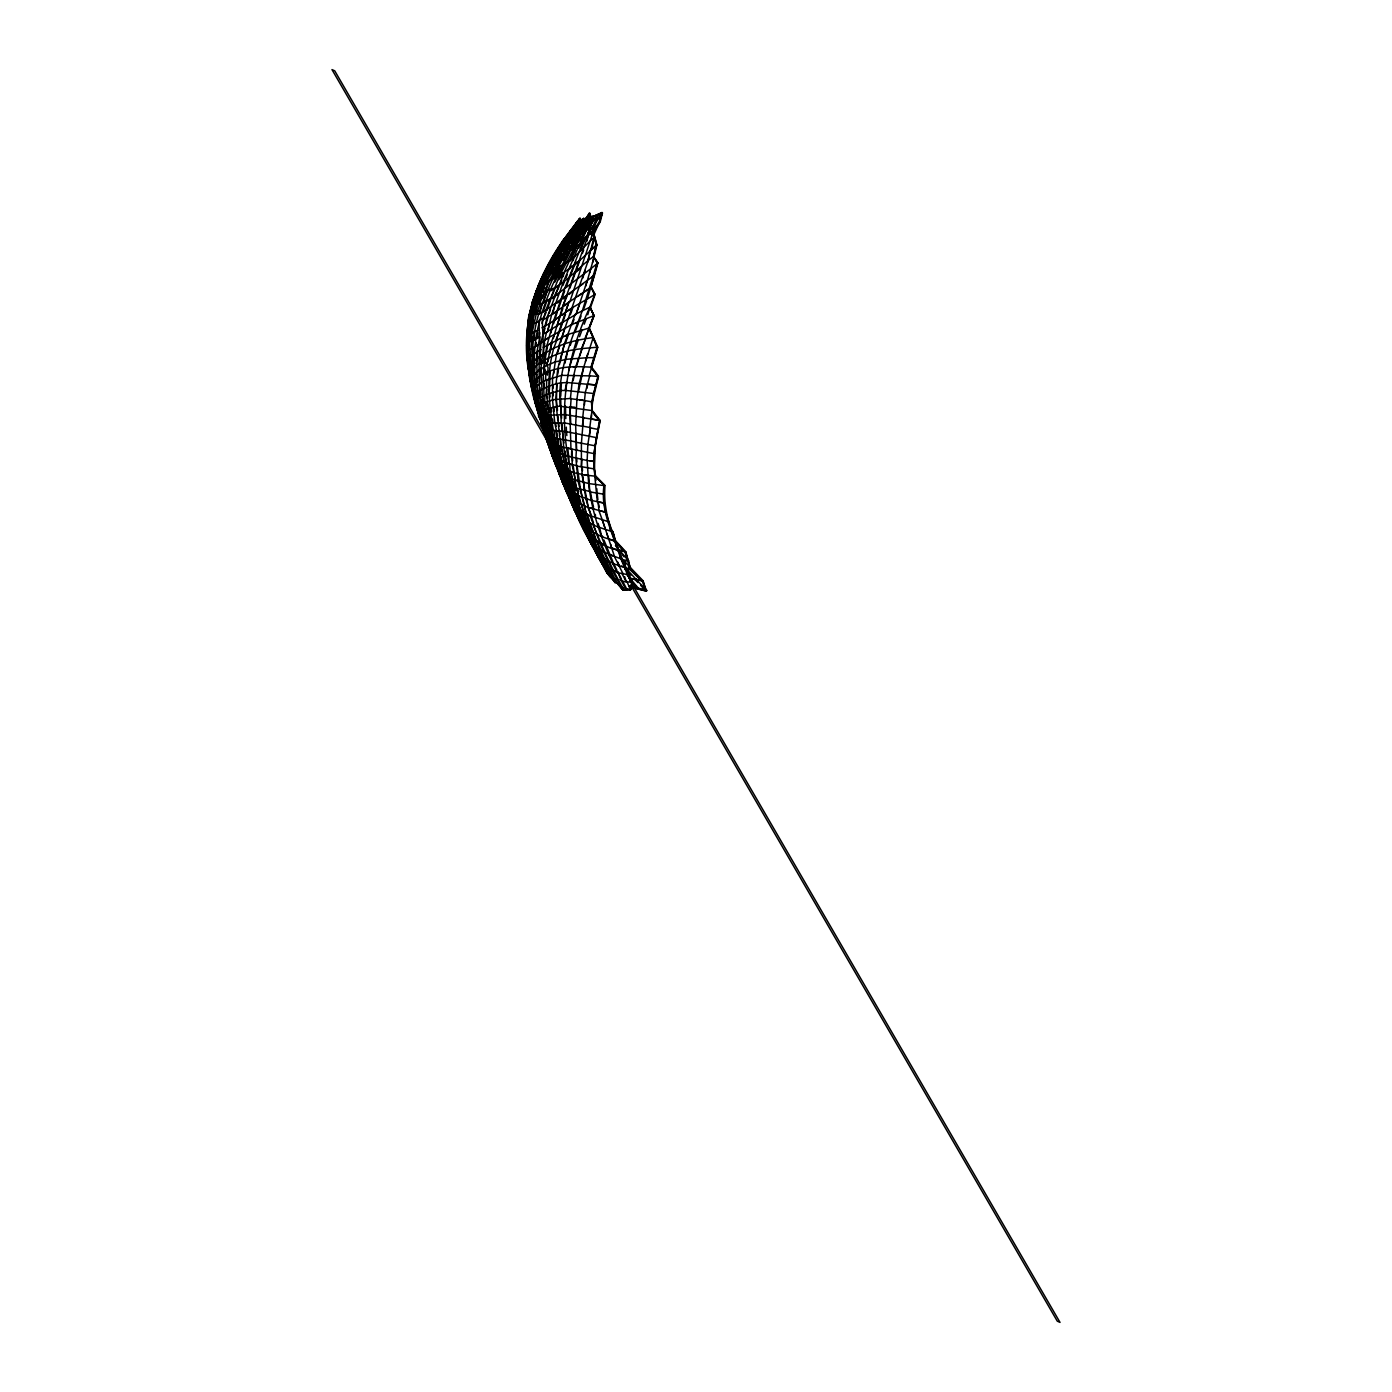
<?xml version="1.0" encoding="UTF-8"?>
<svg xmlns="http://www.w3.org/2000/svg" width="1392" height="1392" viewBox="0 0 1392 1392"><rect width="100%" height="100%" fill="white"/><g stroke="black" fill="none" stroke-linecap="round" stroke-linejoin="round"><path stroke-width="1.5" d="M588.242 537.503L587.998 535.015M528.055 322.231L527.046 347.756L529.012 349.409L533.432 347.913L533.658 375.04L529.708 376.258C519.094 328.999 534.98 279.931 562.507 241.234L563.255 241.721L567.501 236.292M560.75 396.233L561.394 382.835L556.034 383.687L557.827 368.462L564.456 343.737L575.14 314.383L589.877 307.197L594.053 315.636L589.303 328.129L597.76 347.252L591.722 367.21C572.912 366.044 551.597 365.852 536.494 379.024C525.985 389.917 530.839 366.949 528.56 362.285L527.324 360.441L526.75 350.506M531.553 364.739L532.37 375.997L531.466 376.118L532.336 375.944L532.162 382.208L534.946 398.669L542.758 396.424L543.593 402.949L541.001 403.541L539.348 390.978L539.087 356.77L553.807 348.174C545.96 375.04 548.918 403.367 553.39 430.528L565.726 431.555L596.576 437.662M549.666 384.07L550.24 371.055M545.42 435.974L546.29 437.453L538.043 408.656L534.058 387.498L541.679 382.8L540.809 368.828L542.793 403.228L545.612 402.41L546.082 405.803M526.855 339.335L527.203 355.308L528.107 355.238L528.194 339.613L527.29 339.631C526.889 368.654 531.396 399.487 543.402 425.778L546.308 435.592L541.366 419.879M537.138 362.007L537.782 351.654L530.439 356.3L527.933 356.456L527.203 355.308L528.107 355.238L527.533 345.634L526.628 345.651L527.551 345.703L527.725 334.602L526.82 334.585L527.725 334.689L528.055 331.209L527.15 331.052C529.482 307.893 536.581 285.203 548.831 265.298L549.683 264.689M546.708 379.999L561.55 375.335L589.112 375.857L591.67 367.244L598.577 376.31L592.296 401.923L592 410.257L600.109 420.488L595.358 445.684L594.401 468.773L595.567 475.855L604.702 485.182C602.405 519.338 619.37 551.197 632.159 581.891L630.419 589.877L622.676 589.756L631.098 589.042L630.419 589.877L632.159 581.891L631.481 582.709L627.775 575.383L621.302 559.862L618.239 551.162L618.97 550.449L618.239 551.145C610.984 529.969 600.7 508.585 603.954 485.582L588.642 483.563L587.146 460.491L567.849 456.228C558.958 405.246 567.692 353.759 589.86 307.232L587.772 314.801M526.994 335.211L527.15 331.087L528.977 330.931L529.534 327.172M527.916 335.263L528.055 331.157L527.15 331.087L528.055 331.157M528.873 344.972L529.621 334.498M592.522 262.74L596.959 244.853L592.766 230.393L596.176 244.627L593.375 256.72L597.151 262.81L582.378 310.712C570.65 341.249 557.218 372.778 560.176 406.273L591.269 410.466L599.378 420.715L593.81 454.123L594.767 476.308L604.615 485.408L604.232 503.156L605.642 512.378L621.893 559.793L631.777 582.343L630.628 589.512L622.92 589.547L607.243 572.599L615.038 582.535L615.786 581.873L612.584 576.775M528.229 332.218L527.759 337.49L526.855 337.456L531.483 308.85L539.731 285.934L540.444 289.223L535.972 300.724L535.102 300.463C542.236 269.874 560.036 242.904 579.681 218.527L580.499 218.875L573.034 229.663L562.438 241.321L580.499 218.875L579.681 218.527L563.342 242.104M527.516 335.402L527.881 327.137M542.776 396.459L541.923 396.65L544.011 395.746L543.228 374.309L544.394 366.966L540.809 368.863L544.724 339.909L571.294 324.736L594.001 315.601L589.843 307.197L594.767 294.147L590.956 287.1L597.586 262.636L593.74 256.598L596.472 244.505L593.044 230.237L575.957 247.445L562.942 255.519L561.22 255.31L560.541 253.709C559.758 244.94 566.179 237.962 570.442 230.95L571.277 231.281L555.443 256.824L542.306 282.715M561.289 462.318L562.803 467.886L561.95 468.164L554.782 438.115L554.26 430.319L549.405 429.954L546.099 428.179L543.211 415.564L564.874 414.59L583.544 417.583L582.256 426.317L565.222 423.046L549.962 423.133L550.849 422.959M589.756 375.718L585.319 392.474L582.743 417.635L591.304 419.096L591.583 414.764M531.605 347.043L532.492 337.021M534.998 314.192L532.666 313.061L531.5 308.833L532.405 302.134L536.529 291.224M584.449 404.846L584.814 400.652L570.389 398.634L572.077 382.8L575.714 366.792L589.164 328.025L567.675 334.532L543.211 347.461L544.794 343.633M543.68 276.173L536.372 290.632L528.073 330.861L528.299 363.469L528.908 370.011L530.648 370.133L530.161 363.608L528.299 363.451L528.56 362.251M532.597 389.36L528.107 367.175L527.307 357.744L528.508 354.351L527.585 354.421L528.264 359.693M576.253 227.992C555.008 262.984 529.83 298.514 528.142 340.953L530.3 341.475L530.944 335.107M528.212 329.347L527.725 334.637L526.82 334.567M561.394 382.835L566.648 382.556L565.135 390.369L593.862 393.536L591.478 402.184L592 410.257L589.773 427.762L597.673 429.345M535.015 314.174L534.128 314.018L536.198 314.174L540.392 303.908L537.382 303.526L531.814 323.814L529.412 341.475L528.995 356.77L530.439 376.501L534.371 398.651L538.112 413.076L542.532 414.677L543.472 418.592M577.732 226.13L583.944 218.266L582.796 222.389L589.738 213.028L590.852 216.647L597.568 215.203L593.27 232.429L600.213 221.937L602.423 212.941L599.395 221.659L593.601 230.446L583.787 240.103L564.526 288.875L553.912 319.969L547.039 345.164L544.359 359.902L544.028 374.135M544.69 433.417L544.811 434.739L540.983 422.82L541.958 422.872C542.828 416.539 530.178 396.703 536.72 398.321L534.928 387.254L534.058 387.498C530.161 359.24 532.127 329.956 542.341 303.16L539.748 313.635L536.216 314.174L532.127 332.827L530.439 356.265L531.448 376.084L532.37 375.997M553.755 373.439L554.155 369.68L552.52 377.284L552.52 399.869L554.764 422.82L557.6 436.201M587.511 237.284L575.505 247.724L563.882 272.884L547.16 317.185L541.018 342.31L539.905 356.717L540.688 349.444L536.964 351.811L536.459 358.718L529.273 363.695L530.161 363.556M545.351 436.357L546.986 441.212L547.578 439.124L546.743 439.454L552.067 455.515L568.493 494.612M589.982 460.752L594.245 461.552L587.146 460.543L587.824 444.692L590.173 429.884M533.432 347.878L532.562 347.93L535.833 346.312L536.285 342.554M529.03 322.927L529.708 317.62M535.537 312.434L538.252 303.734L535.102 300.498L535.99 300.689L535.415 294.391C532.736 306.379 524.749 320.021 528.943 332.323L532.997 332.862L532.127 332.845L537.347 330.565C531.1 362.181 534.406 395.05 543.419 425.795L544.272 425.517L546.116 431.903L542.863 428.753L543.75 427.535L542.897 427.849L541.279 422.646L539.783 417.652L540.653 417.374L539.452 417.774L546.186 422.472L550.832 422.907M534.441 338.221L534.493 331.992M548.135 361.607L548.674 357.901L538.565 363.695L529.778 370.272L530.648 370.115L531.083 374.274M557.774 374.187L558.61 368.358M528.542 328.721L527.638 328.634L528.542 328.703L529.726 321.117M530.126 330.513L530.996 324.962M545.455 358.005L546.238 352.507M569.311 496.335L571.607 502.321M528.542 325.832L527.638 325.711L528.542 325.815L529.795 318.176M531.466 331.192L532.388 325.728M578.567 391.222L583.822 366.809L579.176 383.392L576.897 399.539L575.662 424.96L576.462 450.173L576.392 441.977L552.781 437.68L547.021 401.87L553.32 399.695M529.621 318.507L528.96 322.335L529.795 318.455L528.89 318.298L528.055 322.231M537.121 336.742L537.851 332.671M547.456 439.472L546.621 440.046L552.746 457.289L554.468 458.873L553.685 459.29L559.375 474.637L572.477 505.087M573.156 380.66L574.339 374.779M531.448 377.267L530.335 381.269L532.805 392.474L533.693 392.283L532.875 393.223L533.954 391.03L532.823 392.492L536.459 406.186M532.022 383.583L531.709 387.846L533.867 387.829L532.196 388.159L533.849 387.811L533.032 382.017L534.215 381.304L534.685 385.288M549.388 354.09L550.136 350.314L546.778 365.383L544.411 366.949M546.708 350.714L547.752 344.938M530.282 341.475L529.412 341.475L539 336.829L539.852 332.723M586.885 388.298L587.737 384.157L595.88 384.958L566.683 382.504M559.445 364.443L564.456 343.737L571.486 341.806L570.25 345.373M562.264 246.802L563.516 243.722L562.664 243.426L547.039 269.456L535.415 294.391L536.285 294.686L532.597 305.962L531.709 305.701L532.597 305.909L530.091 316.28L529.204 316.141L530.404 323.014L531.292 323.101L530.404 321.552L532.231 313.496M554.207 262.949L570.668 237.806L569.885 237.388L568.754 240.938L569.763 243.13L569.885 237.388C563.151 245.566 554.834 253.657 552.363 264.184L553.477 266.951L541.105 291.363L530.404 323.014L532.684 323.918L533.606 320.021M592.435 232.22L596.75 214.942L602.423 212.941L580.534 245.079L591.217 217.152L602.423 212.941M568.771 370.777L569.746 366.809M530.039 319.238L529.117 319.116L530.021 319.238L529.117 319.116L530.021 319.22L532.544 306.136M538.199 330.635L537.347 330.565C544.307 297.662 560.141 267.542 576.566 238.519L577.402 238.85L572.843 250.543L559.497 275.964L545.855 310.085L539.748 313.635M572.564 242.469L584.205 218.857L583.37 218.527L571.729 242.138M543.907 332.514L544.916 328.355M564.821 363.416L565.831 359.327M543.82 275.773L536.372 290.632L532.405 302.134L529.726 312.626L529.204 316.141L530.108 316.297L529.204 316.158L530.091 316.28M530.63 312.8L529.726 312.626L530.63 312.765L532.231 306.518M542.08 323.309L545.977 310.051L594.384 275.338L597.951 262.984L593.375 256.72C576.41 268.151 562.594 288.805 541.697 292.303L539.591 288.944L545.333 276.851L560.628 250.995L569.902 237.336L570.668 237.806L561.62 248.35L553.807 261.174L552.989 260.791L554.642 256.406L562.455 241.286L563.168 241.808L555.321 254.684M552.607 455.323L563.186 484.033L564.004 483.616L561.028 475.994L560.21 476.377L555.356 461.135M542.567 334.55L547.439 331.888L549.788 323.396L542.01 327.816M550.814 333.036L551.945 328.895L546.621 331.922L544.724 339.909L548.344 338.117M570.32 364.687L574.931 349.549L567.605 350.923L566.335 357.622M545.42 326.285L547.961 317.289L543.019 319.76L546.186 312.156M553.268 338.447L554.434 334.341L551.302 342.554L550.188 350.384L552.119 342.554L549.248 344.276M548.674 357.901L557.27 354.055L559.532 345.842L553.79 348.104L556.887 340.031M553.477 267.003L552.641 266.603L553.807 267.96C570.546 265.019 581.404 248.315 593.775 237.806L587.615 262.34L558.818 345.947L565.239 343.754M589.686 272.641L590.852 268.673L554.155 296.583L542.341 303.16C551.58 280.784 561.289 257.207 576.549 238.571L577.384 238.85L573.922 241.669L571.207 243.304L568.91 242.852L569.763 243.13M589.164 328.025L593.183 337.612L583.822 366.844M585.44 361.398L586.502 357.761L565.831 359.327M573.904 249.29L590.121 216.021L589.843 213.829L589.042 213.463L590.417 216.804L586.049 226.531L586.867 226.896L579.124 236.327L586.885 226.826L593.653 216.908L592.87 216.543L587.876 234.622L593.671 216.874L590.417 216.804L581.665 229.193M594.088 315.636L584.849 338.778L593.096 337.525L596.994 347.321L590.887 367.384L597.847 376.449L593.879 393.536M573.104 366.722L576.445 366.618L579.055 357.935M529.726 315.497L528.89 318.298L529.795 318.455L528.89 318.316L529.795 318.455M553.616 323.623L557.183 312.417M580.273 243.008L586.067 226.548L593.653 216.908L592.87 216.526M585.197 270.274L582.761 278.104M535.433 302.499L532.684 311.512L533.536 313.217M562.559 244.192L578.376 221.432L577.593 220.997L553.459 256.041L547.039 269.456L546.621 273.876L549.074 266.846M534.632 298.114L536.564 291.902M585.545 286.369L587.337 280.558L577.245 310.747M532.962 307.18L535.259 299.819M537.068 314.296L536.198 314.174L538.182 310.816M549.196 313.322L550.466 309.389M560.698 342.31L564.821 327.955M579.664 356.074L582.1 348.626L574.931 349.549M586.45 357.761L587.737 353.829M591.809 235.996L593.601 230.637M580.203 251.065L584.623 240.381L579.542 244.226L563.603 281.358L551.806 314.018L547.439 331.922M547.143 317.185L552.607 314.087L555.199 303.926M615.264 580.916L622.537 589.634L623.129 587.876M586.989 241.094L588.155 235.509L562.768 306.223L554.451 334.306M560.854 314.331L562.89 308.345M560.35 329.382L562.838 322.022L552.032 328.912M549.77 323.344L572.008 307.858L587.302 299.019L594.419 275.39L591.565 277.443M552.589 314.14L557.827 310.486L561.359 300.133M546.551 301.855L542.984 312.243M536.581 292.807L533.293 302.36L532.405 302.134L533.293 302.36L532.405 302.134M567.24 295.713L562.768 306.223L591.287 287.274L595.063 294.425L590.608 307.232M563.516 320.056L565.535 314.192M570.355 314.766L572.808 307.91L565.43 312.139L569.032 301.733L556.156 339.892L559.741 331.209M584.779 340.796L581.404 348.644L597.69 347.182M569.867 288.231L571.172 284.473M565.883 341.91L568.475 334.498L565.413 335.89M575.627 347.687L578.306 340.066L571.503 341.736M571.886 282.506L575.348 272.71L579.82 268.952M583.84 308.693L586.606 300.968M562.037 298.288L564.682 290.911M576.827 268.656L579.768 260.565L559.514 275.981L549.335 280.627L539.539 303.769L540.392 303.961M534.441 298.462L533.571 298.201L534.458 298.427L537.938 288.857M582.378 253.483L583.683 249.951M572.077 324.771L574.009 319.551M579.559 336.673L582.117 329.782M566.074 287.1L569.728 277.356M579.681 319.76L581.056 316.088M575.087 331.992L578.359 323.362M584.205 324.197L586.328 318.629M575.522 247.689L576.34 248.037L572.008 250.247L576.549 238.571L577.367 238.937L572.547 247.567M536.042 294.356L535.172 294.077L536.042 294.338L539.731 284.768M538.965 301.838L541.836 294.373M562.925 285.464L564.439 281.584M531.292 311.147L530.161 314.087L533.989 300.185M542.567 298.34L544.742 292.772M570.511 275.338L575.905 261.679M543.907 301.49L546.725 291.92L549.092 288.77M536.233 403.071L535.363 403.332L536.964 401.105M558.262 294.373L554.155 296.566L558.749 287.187M551.998 295.922L555.008 288.353L559.497 285.273L561.742 280.088M573.086 248.942L583.892 226.148L590.138 215.986L591.217 217.187L574.165 240.886M572.477 249.986L577.123 238.154L570.737 242.974L569.276 242.817L570.459 237.11L561.272 247.846L571.364 230.254L563.168 240.851L580.307 218.196L572.564 229.332L580.708 219.884L577.315 226.183L561.133 245.427L561.898 245.914L561.133 245.444M535.85 297.975L534.963 297.749L535.85 297.975L540.566 286.23L539.713 285.917L553.007 260.774L553.807 261.191M560.21 246.575L548.048 265.837L541.819 278.4L537.208 289.814L538.078 290.128L537.208 289.832M565.865 278.122L567.292 274.659M536.999 292.964L540.635 284.316M563.221 276.625L563.899 272.884L558.801 279.705M594.071 547.978L574.096 509.402L563.986 485.547L558.679 469.295M569.432 269.456L570.981 265.889M573.278 260.565L573.991 256.737L574.826 257.033M541.888 280.314L537.225 290.945L536.372 290.632L537.242 290.911M578.794 248.089L580.377 244.522L579.559 244.209M554.834 282.106L569.641 252.735L568.841 252.352L569.659 252.735L565.622 254.353L566.422 254.771M574.739 510.725L574.113 509.42L575.522 510.238L574.739 510.725L571.12 502.442L571.903 501.99L574.774 510.76L589.895 541.471L606.86 572.547L607.712 571.834L606.86 572.634L607.695 571.677C607.469 578.393 620.606 582.622 622.659 589.756L623.459 589.147L619.37 581.682M593.758 234.935L599.761 221.589L602.04 212.454L595.202 215.603M578.898 222.998L581.09 220.319L578.15 226.496L577.315 226.183L584.17 218.927L571.068 241.512L570.25 241.181L583.387 218.492M545.507 291.119L549.353 280.592L562.96 255.502L570.389 242.974L573.922 241.669L573.086 241.39L573.887 241.773L569.624 249.203M538.252 303.734L537.382 303.526L538.252 303.734L537.382 303.543L541.697 292.32L544.898 287.448M546.464 284.055L548.03 280.662L545.838 279.131L545.333 276.834L545.803 273.511L546.621 273.893M570.424 260.635L569.606 260.321L570.424 260.635L575.488 249.829M575.627 238.728L582.848 224.582L590.121 216.038L570.25 241.181L571.051 241.564M574.026 244.157L589.843 213.863L589.06 213.463L582.848 224.564L583.613 225.017L570.25 241.164L571.068 241.512M541.279 287.483L546.186 277.13L545.333 276.817L546.169 277.147M573.313 504.704L575.453 511.891L568.649 495.622L569.519 495.291L572.704 503.173L571.921 503.626L566.387 491.794L565.657 487.165M560.332 276.26L562.055 272.641M566.927 237.91L566.074 237.597L557.183 251.291L548.848 264.967L549.683 265.333L551.858 260.791L551.041 260.391L543.576 273.998L537.73 286.63L538.634 286.978M541.331 281.062L553.32 258.129M555.443 256.824L554.642 256.372L555.478 256.789L566.875 238.015L566.092 237.545M553.859 278.452L559.306 267.682L558.505 267.334L559.306 267.664L558.488 267.334L559.306 267.682M541.366 282.576L540.514 282.228L541.366 282.541L547.856 269.839L547.039 269.456L547.856 269.839M546.534 270.205L545.699 269.857L546.534 270.222L541.819 278.383M551.023 279.218L558.627 264.932M550.919 263.123L553.564 258.059L543.524 273.998L544.411 274.381M535.276 395.398L534.163 397.781L535.033 397.538M548.692 266.568L541.819 278.522M551.789 273.632L562.003 255.763L563.725 255.937L570.111 245.218M559.862 248.298L549.666 265.367L548.848 264.967L549.666 265.367M563.395 260.287L565.413 256.598M550.171 269.996L553.163 264.602L552.363 264.184L553.163 264.602M569.902 496.683L569.171 497.205L569.902 496.666L569.154 497.188L561.95 480.866L558.453 469.574M568.562 243.061L578.132 226.565L577.349 226.13L584.205 218.857M549.84 264.584L553.72 257.833M551.11 264.271L553.285 260.548M566.144 240.538L575.314 225.643L576.097 226.096L565.952 242.608M556.8 252.648L560.036 247.237M568.667 238.467L580.273 219.953L581.056 220.388L568.493 240.52M554.59 265.159L561.307 254.162L560.541 253.709L561.324 254.144M566.405 248.629L569.693 243.269L568.945 242.782L547.195 280.366L541.697 292.303L542.567 292.546M556.643 252.77L555.843 252.317L556.661 252.77L565.326 238.85L572.965 229.802L572.216 229.262L579.681 218.527L580.464 218.944L570.807 232.586L570.007 232.151L570.755 232.655L563.029 244.226M552.955 259.051L571.242 231.385L570.476 230.898L551.041 260.391L551.841 260.809L544.411 274.363L543.576 274.015L545.212 274.607M577.332 226.165L578.132 226.565L572.651 231.855L573.434 232.307L565.117 242.121L564.334 241.616L572.199 229.297L580.255 219.971M562.977 244.644L572.999 229.75L572.199 229.297L581.09 220.319M563.673 250.49L569.537 241.355L568.771 240.886M582.117 496.927L578.341 496.144L570.181 491.446L572.443 491.933L574.148 500.111L575.818 501.277L588.799 535.381L585.667 525.793L583.144 523.583L576.358 506.636L573.539 505.418L574.27 504.878M596.455 220.458L601.622 212.628M578.759 495.5L585.98 521.008L597.011 548.222L600.648 549.666L613.889 579.368L618.326 579.838L613.437 570.581L612.619 570.981L599.935 543.315L590.539 536.947L583.509 519.216L580.029 516.415L574.931 499.693L577.001 505.661M588.277 232.568L594.401 223.607M546.395 271.336L544.394 274.207L545.229 274.589L544.376 274.241L545.229 274.572M583.405 239.546L587.859 234.622M575.314 245.879L597.568 215.221L575.314 245.862L576.149 246.158M579.455 232.238L573.4 240.433M575.766 240.92L579.959 236.605L574.339 244.348M626.818 581.299L630.489 589.808L629.306 586.015M566.648 235.961L562.438 241.321L563.308 241.634L560.854 246.488L560.054 246.053L560.819 246.541M624.764 560.541L628.627 560.872L619.318 550.136L623.947 556.8M631.707 587.528L632.386 586.676L646.671 590.208L646.027 591.061L633.725 587.998M622.537 589.634L623.233 588.764L622.555 589.582L618.118 583.057M568.267 240.259L589.86 213.811L569.05 240.746M604.215 564.56L609.296 575.783L610.009 575.209L604.285 564.682L602.579 564.178L603.188 563.447M622.137 580.499L618.152 579.681M612.254 576.81L615.769 581.717L615.038 582.535L609.696 573.939M625.721 568.162L625.112 568.841L630.889 575.087M615.769 581.717L615.038 582.535L614.203 579.646M625.513 564.195L621.58 559.636L622.328 559.114L643.139 580.864L646.027 591.061L642.495 581.682L630.733 570.355L625.808 551.771L615.542 540.74L612.985 531.744L610.427 528.647M628.123 567.24L630.733 570.285L631.429 569.589L625.06 568.789L628.853 569.798M627.931 561.428L628.645 560.854L621.58 559.636L619.718 556M590.121 234.482L593.584 230.654L569.833 301.838M601.501 560.576L600.892 561.707L601.501 560.576L604.859 567.292L602.91 563.673M595.602 550.414L594.993 551.093L594.123 548.048M537.573 407.386C535.572 409.7 544.777 409.944 546.517 409.161L544.777 402.653L544.846 395.519M537.051 400.009L538.895 408.395L536.668 408.117L537.799 407.578L536.929 407.839L537.869 411.11M616.256 571.433L612.671 571.085L606.703 567.988C598.838 549.927 585.371 535.937 580.046 516.432L577.715 507.645L575.592 507.088L576.41 506.705M628.349 574.757L617.108 572.564C603.362 544.55 592.018 514.762 588.659 483.546L569.345 478.222L563.673 447.354L562.107 424.49M597.307 553.355L607.156 573.052L607.939 571.503L606.929 572.46M612.724 577.349L611.993 578.132L606.668 567.936L607.382 567.344M622.833 573.382L614.759 557.27L602.336 520.016L605.433 529.499L593.253 525.149L600.735 542.845L604.198 544.62M609.835 568.876L609.191 569.554L609.853 568.876L614.725 578.828L613.924 579.455L614.759 578.881M590.243 540.27L590.417 542.097L585.684 532.423L586.502 531.97L585.023 531.674L587.25 532.736L596.211 552.85L607.591 573.73L608.356 573.191L611.21 576.218L610.479 577.001C598.717 555.373 584.518 535.154 575.435 511.873L576.949 512.43L576.131 512.813L580.064 521.617L590.399 542.08L591.148 541.558L587.372 533.849M582.552 525.08L577.663 515.666L578.393 515.144L577.854 516.884L587.963 536.164M579.559 518.972L578.306 518.242L580.742 522.47L583.439 523.862M542.167 417.67L541.21 413.981L540.374 414.277L542.532 414.677L541.679 414.903L548.535 440.603L552.763 444.274L555.304 444.761L557.165 452.191L556.313 452.487C562.699 473.645 567.832 496.352 578.794 515.371L578.567 514.066L577.697 515.719L578.463 515.214M576.044 511.09L578.306 518.242L579.02 517.667L578.254 518.172L579.037 517.702M569.624 490.106L564.839 486.869L562.02 479.335L562.855 478.918L561.098 477.978L560.906 475.803L560.263 476.464L563.029 480.518L565.9 481.771L556.626 455.027M637.936 582.604L635.257 579.803L635.918 579.194L643.156 581.003L630.332 578.585M600.805 560.454L594.367 549.248L594.767 547.404M600.3 555.669L599.621 556.33L600.317 555.756L599.639 556.33L604.354 559.741L613.489 563.29L617.004 570.372M626.835 574.496L629.41 577.576L628.679 578.132L635.918 579.194L646.706 590.399L646.01 590.974L640.633 585.388M595.15 548.744L594.367 549.266L588.555 538.704L583.37 528.769L583.613 526.924L583.892 529.934L584.727 529.482L589.338 538.565M598.786 554.26L603.519 565.222L605.677 566.022L610.27 574.565M613.315 570.424L612.671 571.068L617.735 571.921L621.511 581.125L626.278 581.926L624.677 576.671M602.336 557.322L601.657 557.983L605.242 559.34L609.992 568.997L609.122 569.485L609.974 568.98M547.352 439.037L558.366 470.461L556.522 462.475L554.695 461.222L557.67 464.041L560.228 471.523L558.418 470.531L560.089 471.296L562.055 479.37L562.89 479.005L560.854 473.35M589.721 539.278L588.607 538.756L589.321 538.165L589.042 539.887L606.112 570.372M583.613 526.924L582.97 527.551L582.656 526.263M589.251 538.13L588.607 538.756L588.207 537.469M628.697 578.15L629.358 577.506L638.406 588.242L637.745 588.851L629.984 579.664M614.829 541.401L612.985 531.744M569.171 485.356L572.756 499.171L582.361 524.053L587.511 527.359L594.767 546.395L595.567 545.925L600.422 555.826L599.569 556.243L594.749 546.343L597.777 547.717L597.011 548.239L594.384 540.113M601.727 561.515L600.944 562.037L594.958 551.058L595.637 550.449L597.864 554.521M584.083 528.212L583.422 528.821L578.828 519.512L575.488 510.203M579.507 518.903L578.846 519.512L576.271 511.908M595.95 551.058L595.619 552.154L596.333 551.545L591.113 541.488L590.417 542.114L601.796 563.221M574.461 265.228L596.994 244.801L590.278 250.09L587.598 262.357M578.359 514.274L576.88 513.665L577.697 513.265L576.932 513.718L577.645 513.178L584.918 529.291M590.156 540.166L589.46 540.775L590.173 540.2L594.732 548.744M604.285 565.309L609.104 574.096L608.321 574.687L596.907 552.259L596.211 552.85L597.011 552.363L600.735 559.271M635.257 579.82L635.97 579.229L625.826 568.267L625.06 568.806L625.791 568.232M607.382 567.379L606.703 567.971L607.469 567.466L602.353 557.392L601.657 557.948L602.44 557.426L598.751 549.649M605.624 565.918L604.894 566.561L605.607 565.97L601.205 557.444M613.472 556.052L599.917 550.258L593.079 531.379L595.95 540.983L596.803 540.601L600.822 549.875L599.917 550.258L604.424 559.793L605.242 559.34L604.354 559.758L605.137 559.219M560.75 453.357L553.337 450.643L547.665 442.743L548.483 442.343L551.615 447.511L553.355 453.061M630.733 570.302L625.112 552.485L616.291 543.019M582.378 517.232L578.776 515.388L579.542 514.901M621.946 559.288L609.522 554.434M572.286 497.744L574.513 506.236L567.884 484.607M542.532 414.625L541.697 414.938L539.4 403.697L536.964 385.584L536.233 372.325L539.209 370.463L532.788 375.231L533.658 375.04M571.225 496.909L570.511 497.501L567.101 493.255L561.672 479.527M579.281 508.846L576.932 508.167L577.68 507.662M565.552 454.836L560.036 453.966L555.808 430.58L556.678 430.354M537.173 373.874L536.494 379.024L539.313 377.354M584.657 529.412L583.927 529.969L585.788 531.187L590.626 540.914L589.895 541.471L590.626 540.931L589.895 541.471L590.626 540.914M557.2 466.407L557.409 468.826L559.149 470.026L558.366 470.461L553.181 455.341L556.382 457.69L554.364 456.854L546.082 428.144L548.483 428.858L549.353 436.131L546.482 433.608L547.317 433.243L545.49 426.665L544.655 426.961L546.917 427.866L548.709 434.669L547.839 434.913L548.674 434.6L549.84 442.047L550.675 441.716M568.823 294.53L571.973 292.146M562.82 299.036L565.761 296.827M580.307 285.865L583.109 283.759M578.585 516.345L577.854 516.884L578.62 516.38L577.854 516.884L566.561 489.827L565.796 490.315L567.136 491.324M566.561 487.6L565.726 487.983L568.475 489.305L567.71 489.74L565.952 481.876L563.795 480.049L563.029 480.518L563.847 480.118L569.45 495.169L568.702 495.691L551.249 443.282L544.916 415.999L542.776 403.193L543.628 403.036M587.128 500.424L587.998 507.541L575.888 501.364L578.672 502.181L580.568 510.847L573.452 486.869L574.357 486.643L571.242 485.756L569.293 478.187L570.181 477.891L565.622 476.395L560.019 453.879L561.742 461.483L568.876 464.023L568.963 457.898M585.214 530.387L584.483 530.926L585.232 530.404L581.682 522.974M584.396 513.7L586.676 520.486L583.457 519.146L584.222 518.659L586.85 525.619M557.322 303.056L560.002 301.09M578.237 515.98L574.931 509.002L574.113 509.42L574.357 507.575L570.598 499.31L569.815 499.745L570.581 499.258L570.424 501.155L567.832 492.751L567.101 493.255L568.615 494.056L571.12 502.442L571.816 501.868L571.903 503.591L574.357 505L569.241 491.324M578.393 515.144L577.663 515.666L573.26 506.758L574.391 507.61M619.318 550.136L625.826 551.911L619.336 550.153L615.455 545.525M566.683 304.1L557.809 310.486M569.432 495.152L568.702 495.691L570.302 496.109L572.651 502.094M617.822 571.99L617.039 572.547L617.857 572.112L621.389 578.828M554.521 458.942L553.651 459.238L555.53 460.856L558.209 468.408L557.357 468.756L558.175 468.356L560.297 474.046L559.375 474.637L559.445 472.393L558.679 472.88L559.445 472.393L561.898 478.378M583.144 524.645L586.502 531.97L585.649 532.388L581.456 523.201L582.308 522.818L579.42 520.643L576.184 511.369L575.401 511.838L576.184 511.369M554.329 312.904L557.792 310.468M537.834 385.445L539.626 384.14M568.615 494.056L567.866 494.56L563.203 484.051L563.951 483.563L564.874 486.922L565.657 486.469L563.603 480.884M591.356 536.494L586.467 533.206L589.634 534.946L594.001 544.446L593.166 544.881L598.125 554.886L598.943 554.399L596.959 553.685L591.965 543.733L593.862 544.307L598.125 554.886L598.943 554.381M610.775 544.481L611.366 548.448L599.987 543.385L590.417 516.241L580.568 510.847L581.317 510.325M580.795 521.113L580.064 521.617L580.812 521.113L576.897 512.36L576.149 512.848L564.021 481.406L564.908 481.11L570.337 496.144L569.572 496.631L575.035 499.815L574.13 500.111M580.76 515.927L587.476 534.145L588.259 533.693L591.844 541.331M601.762 563.203L603.328 563.569L597.777 553.216L596.994 553.703L597.725 553.146L592.679 543.106L591.026 542.741L591.896 542.341M576.897 512.343L576.149 512.848L576.967 512.43L573.487 504.148L572.651 504.496L573.417 504.061M572.286 497.797L571.555 498.284L566.37 483.024L564.091 475.577L564.978 475.316L567.257 482.728L565.169 482.276M566.179 488.435L565.413 488.94L566.196 488.47L562.438 479.039M578.341 295.904L581.926 293.468M561.689 315.288L564.7 313.252M619.144 565.326L612.776 563.812L613.628 563.395M551.98 298.706L554.973 296.774M608.722 538.826L615.734 541.436L601.692 536.686L592.348 531.866L589.112 522.957L590.017 522.696L593.183 531.535L592.348 531.866L593.183 531.535M583.718 292.268L589.756 288.318M550.31 447.685L548.483 442.343L547.665 442.726L550.118 449.86L553.198 455.375L555.164 456.437L554.364 456.854L557.966 465.589L558.749 465.154L555.721 462.875L556.504 462.457L555.043 463.31L555.599 461.622L554.747 461.953L544.516 433.852L545.368 433.521L544.516 433.852L545.368 433.538L544.516 433.852M608.756 521.861L586.328 514.344L589.112 522.992L594.14 524.906M602.527 564.108L602.562 562.699L607.399 571.433M562.716 480.379L562.49 482.432L560.941 476.134M532.979 389.464L533.762 393.049L532.875 393.24L533.919 393.484L548.848 386.106L556.852 383.618L556.33 406.673L560.872 446.728L569.38 484.747L572.042 485.338L566.37 483.024L567.257 482.728M582.308 517.215L579.298 508.933L583.439 519.164L584.327 518.781M573.434 504.061L572.669 504.548L574.374 505M559.984 323.849L575.905 314.418M568.58 483.459L566.422 476.064L570.181 491.446L570.946 490.993L575.644 504.617M536.773 338.726L539.852 336.812L536.947 351.741L540.705 349.653M563.569 474.463L562.768 474.829L566.387 475.977L559.375 471.871L555.182 456.489L554.347 456.82L555.182 456.489M595.463 549.805L594.662 550.292L595.48 549.823L591.722 542.863M546.308 352.559L536.442 358.701L537.086 372.203M559.027 470.879L558.227 471.331L559.045 470.914L556.626 464.858M544.011 381.391L540.827 382.957L546.673 379.859M584.553 505.4L586.328 514.344L578.15 481.441L575.888 458.246L576.392 450.068L558.453 446.188L558.209 440.063M579.768 518.503L577.75 514.709L578.55 514.257L582.326 522.818L581.456 523.201L577.75 514.466L578.62 514.135M595.028 294.373L587.302 299.036M577.071 465.676L568.841 463.936L567.814 456.193L564.804 455.271L570.094 477.874M591.2 541.575L590.382 542.08L591.861 542.288L596.072 550.606M591.861 542.271L591.026 542.776L586.432 533.171L587.285 532.701L586.484 533.206L583.109 523.531L586.363 530.804M547.282 379.355L545.577 380.364L545.838 373.021L547.526 372.029M564.439 468.686L557.966 465.589L556.435 457.777L555.565 458.055L562.525 461.1M574.217 493.046L573.452 493.499L572.042 485.39L575.836 501.277L576.723 500.998L574.913 495.134M542.793 409.178L543.211 415.564L545.768 415.79L543.959 405.159M564.891 475.211L564.125 475.646L562.733 467.764L564.352 473.367M570.198 484.416L571.677 492.385L572.53 492.072L568.197 476.969L567.31 477.212L568.197 476.969M587.111 513.874L586.31 514.344L587.18 513.961L589.442 520.904M552.502 453.235L553.668 459.273L550.901 449.425L550.118 449.877L550.971 449.529L556.435 466.894L557.287 466.564L555.147 460.735M566.248 469.382L570.894 471.227L572.443 478.848L570.146 471.662L569.659 463.623L568.841 463.936L569.728 463.71M582.343 497.066L591.182 500.424L604.493 503.086L597.342 501.868L594.802 476.151L588.712 475.438L589.756 491.881L604.25 494.282M604.372 564.717L603.519 565.222L604.354 564.734L602.562 561.272M551.006 290.667L554.99 288.335M576.427 494.369L575.54 494.699L576.445 494.421L575.575 494.734L576.34 494.317L578.185 500.32M586.711 520.556L589.999 522.626M604.685 552.05L603.815 552.537L604.72 552.154L600.839 543.002L599.935 543.315L600.752 542.932M559.967 466.146L559.166 466.581L559.967 466.146L559.166 466.564L556.904 459.134L557.74 458.768L559.149 459.604L560.506 467.451L561.341 467.103L559.149 466.529L564.038 481.441L564.874 481.04M536.407 402.619L535.381 403.384L541.836 403.332L542.08 409.613L544.951 419.375M566.875 462.701L563.777 462.248L564.613 461.918L565.9 467.555M558.122 470.165L558.905 469.73L558.088 470.113L561.707 478.535M554.468 458.838L552.763 457.324L549.092 446.066M573.991 472.288L570.146 471.662M547.874 301.124L550.71 299.628L547.004 310.138L545.855 310.085L546.795 310.155M574.252 486.521L571.242 485.756L572.129 485.46M602.545 536.372L601.64 536.668L602.545 536.407L601.692 536.703L599.969 529.047M561.272 467.016L563.029 472.601M563.012 454.175L562.02 448.381M548.848 438.48L547.317 433.243L543.402 429.676L538.547 413.32C539.348 411.145 537.173 415.251 539.452 417.757L540.705 417.53M572.443 478.865L573.504 486.939L574.322 486.626M556.452 464.632L555.617 464.998L556.469 464.667L555.634 465.015L552.763 457.324L552.572 453.809M554.138 450.242L553.337 450.643L554.173 450.329L555.826 455.81M563.168 478.222L561.22 472.636L560.437 473.036L561.272 472.688L559.41 467.103M632.177 582.187L626.261 581.839L622.137 573.922L623.059 573.504M564.56 461.831L563.777 462.231L563.395 456.089M557.705 458.734L556.904 459.134L550.971 437.036L545.716 409.457M550.449 445.84L549.649 446.24L550.484 445.91L548.744 440.464M550.919 449.459L550.118 449.86L550.954 449.512L552.241 453.322M597.064 492.803L596.82 488.714M581.317 503.765L580.499 504.182L581.351 503.887L583.944 512.152L583.074 512.43L583.944 512.152M578.968 481.11L574.531 480.292L580.516 504.182L581.369 503.869M591.878 500.093L590.486 491.672L576.236 488.122L573.33 466.668M575.314 479.996L572.199 464.98L571.921 450.991M548.535 440.603L549.353 440.22L548.518 440.568L550.78 447.876L551.632 447.563L550.78 447.876L551.615 447.511L553.233 455.393L555.947 460.7M576.445 450.086L594.593 453.74M552.067 442.917L551.249 443.3L553.633 444.031L554.59 447.615M557.131 445.318L554.468 445.092L552.781 437.697L555.599 437.767L556.33 445.684L559.306 445.91L560.402 451.582M596.385 517.911L595.55 518.294L595.376 514.396M555.269 444.727L556.313 452.522L557.113 452.174M560.785 440.429L560.889 446.745L561.742 446.501M562.385 473.611L561.533 473.993L562.368 473.645L564.247 479.179M568.615 455.897L567.779 447.928L571.781 449.042L571.468 457.202L572.321 456.976L572.617 460.804M594.001 544.446L593.114 544.846L588.729 535.311L589.616 534.946L588.729 535.311L589.616 534.946M539.383 321.743L531.814 323.831L532.684 323.901M546.778 410.849L551.806 436.705L549.353 436.131L550.171 435.783L553.094 446.606M575.54 323.222L579.002 321.639M546.482 433.608L547.317 433.243L547.665 437.018M574.026 472.323L573.208 472.688L582.691 474.446M591.948 500.093L593.549 507.21M551.824 436.74L550.971 437.036L553.616 437.384L552.102 430.058M548.483 428.858L547.665 429.206L545.734 415.756M580.447 489.044L577.349 467.677M586.711 498.719L585.841 498.893L586.711 498.701L584.988 490.402L584.101 490.576L583.631 482.258L585.841 498.893L591.269 516.032M553.581 437.366L554.834 442.882M547.822 440.846L547.648 442.708L548.518 442.395L547.648 442.708L545.42 435.957M582.343 522.818L581.456 523.201L582.535 523.027M569.711 490.228L568.841 490.541L571.016 491.08M533.936 393.501L537.016 392.422L537.904 398.095L534.946 398.669L538.53 413.302L539.417 413.059L538.547 409.805M559.445 430.406L559.932 434.443M580.447 489.044L582.43 497.24M545.49 426.665L544.672 426.996L546.917 427.866M544.237 429.328L543.402 429.658L544.916 434.391M587.598 527.481L586.745 527.829L592.366 531.918M542.445 423.499L541.592 423.829L543.228 424.369L546.116 433.834M545.02 432.442L543.733 428.458L542.845 428.736L543.698 428.423L541.836 422.507L540.983 422.803L542.08 422.716M570.981 449.233L569.902 415.199L571.138 398.425L553.303 399.643M581.404 510.429L579.368 509.002L577.384 502.947M597.829 376.449L589.686 375.805M605.381 529.378L612.202 531.657M543.211 424.386L542.375 424.699L543.228 424.421L540.166 413.424L539.296 413.685L541.227 413.998M544.255 425.465L543.419 425.795L544.255 425.5L542.636 419.531L539.452 417.774M581.943 459.186L581.404 467.086L581.404 443.352L583.509 417.513M539.992 418.4L539.87 414.694M542.897 427.866L543.75 427.553L542.897 427.849L542.602 424.438M554.26 411.005L553.877 407.195L546.551 409.178M547.021 422.246L541.784 419.827L542.636 419.531M552.868 449.059L551.998 449.338L552.868 449.059L554.625 454.645M551.11 407.995L551.58 411.754M566.474 431.276L566.283 427.135M582.169 466.807L594.297 468.947M545.386 421.428L544.55 421.741L545.386 421.428L546.534 426.248M583.631 482.258L582.796 482.554L582.97 476.534M555.565 422.542L556.034 426.352M563.986 443.021L561.167 422.629L560.732 398.129M566.492 431.276L566.84 435.609M570.772 423.568L569.989 406.76L574.896 407.264M553.007 422.785L552.485 419.079M565.448 469.73L566.318 469.435M542.114 412.763L541.314 409.004L540.479 409.3L542.88 409.3M549.666 415.773L550.553 421.132M538.025 412.919L538.895 412.624L538.025 412.919L538.895 412.624L537.538 407.856L536.668 408.134L537.538 407.873M541.105 423.185L541.853 422.524L540.983 422.803M590.434 427.588L583.022 426.196M602.284 519.929L598.995 510.864L598.021 501.642M586.78 520.643L585.928 520.939L586.815 520.643L593.636 538.373L590.539 536.929L591.339 536.407L594.749 543.976M538.095 408.152L537.242 408.448L537.312 404.933M541.314 409.004L539.122 408.935L539.974 408.656L540.827 412.223M556.817 383.513L555.947 398.965L557.165 406.551L553.877 407.23M591.374 418.957L600.126 420.471L591.304 419.114M538.878 403.419L538.025 403.697L540.27 403.471L540.949 407.143M558.54 422.35L558.992 426.387M591.217 515.997L593.566 523.114M576.323 433.399L575.592 442.151L595.306 445.84M577.158 465.763L576.34 466.042L582.239 466.894L582.5 470.722M541.819 403.28L541.001 403.558L541.244 399.26M534.911 387.237L532.196 388.159L533.867 387.776M531.535 382.017L530.648 382.226L531.535 382.017L532.597 387.672L531.709 387.846M536.268 386.471L535.398 386.68L535.659 380.207M547.526 398.112L546.377 394.649L549.161 412.241M558.905 452.922L558.035 453.2L558.905 452.939L557.183 445.405L556.313 445.649L557.183 445.405M545.612 402.392L547.021 401.87M592.296 401.923L584.797 400.6M560.837 390.439L549.074 393.518L549.666 385.88M536.703 398.286L534.946 398.686L536.703 398.286L536.564 401.714M599.83 510.707L606.059 512.343L587.981 507.471L590.765 514.292M536.929 407.856L537.799 407.595M552.955 384.61L552.972 388.385M534.963 398.147L534.093 398.39L535.259 398.495L534.493 395.015M532.144 382.295L531.257 382.469L533.032 382.017L531.257 382.469L531.587 378.328M565.465 406.064L565.831 418.574M553.007 392.109L553.146 395.885M593.914 508.967L590.452 507.819M533.936 391.013L533.066 391.256L533.936 391.03L533.066 391.256L534.058 394.928M535.763 392.927L533.24 393.536L534.11 393.31M538.495 391.709L537.625 391.918L538.495 391.744L537.643 391.935L539.052 395.746M594.036 357.674L586.467 357.657M536.929 403.367L535.537 403.541L535.624 400.043M546.656 379.894L546.395 394.702L544.829 395.572M533.849 387.776L533.78 391.552M543.941 420.541L543.054 420.767L543.907 420.488L543.071 420.784L543.924 420.541L544.985 424.664M568.702 455.967L564.804 455.271L565.1 451.112M576.723 458.055L576.914 462.005M557.131 406.516L560.941 406.029L561.62 418.279M554.103 369.611L556.504 354.16L559.636 345.999M599.326 527.203L598.421 527.411L599.273 527.063L598.108 523.409M530.874 379.111L530.161 375.127L529.256 375.266L531.309 376.345M532.423 386.802L531.518 386.976L532.423 386.802L531.535 386.993L532.423 386.802L531.622 382.974M530.161 375.092L529.273 375.283L530.161 375.127M608.739 538.948L606.755 533.293M529.795 369.854L528.107 367.157L529.012 367.001M537.347 378.868L537.573 382.139M547.595 365.243L554.642 362.094L565.831 359.449M532.162 382.208L533.032 382.017M582.169 466.894L581.908 474.724L583.631 482.363M544.307 388.507L544.098 383.183M529.256 368.845L528.368 369.002L529.273 368.88L528.734 363.904M533.101 355.047L532.231 355.186L533.119 355.134M530.596 376.101L529.708 376.258L530.596 376.084L530.074 371.977M568.388 350.819L557.2 354.073M598.125 501.694L599.152 507.106M557.165 406.551L557.479 410.501M535.033 367.175L534.163 367.262L535.033 367.192L534.389 373.926L535.241 373.804M535.033 360.424L534.163 360.528L535.033 363.799M529.204 363.364L528.299 363.451L529.204 363.312L528.821 356.369L527.933 356.491L529.9 356.7M595.498 476.099L595.985 480.31M527.707 353.237L526.802 353.29L527.725 353.237L528.229 360.319L527.324 360.424L528.229 360.319L527.794 352.246M588.642 475.49L584.779 474.95M597.133 492.977L597.916 499.972M578.306 340.083L585.475 338.795M527.307 357.727L528.212 357.657M529.9 349.34L527.846 349.009L528.716 348.974M527.951 347.704L526.628 345.668L527.533 345.616M527.203 355.308L528.107 355.256M545.56 339.892L535.816 346.347M575.94 314.348L579.855 303.508M589.338 436.27L590.434 427.744M588.764 475.542L581.891 474.672L582.796 474.655M528.194 339.613L527.307 339.631L528.194 339.631M554.729 320.003L560.176 316.315L557.113 325.606M587.337 280.558L594.175 256.894M528.943 332.305L529.847 332.34L528.073 330.861L528.96 330.931M528.073 330.878L528.977 330.896M533.014 332.862L532.127 332.845L532.997 332.897M530.282 332.966L531.17 332.984M594.262 294.338L591.269 287.326M550.171 280.888L547.195 280.384L548.013 280.714M529.517 321.448L530.404 321.552M597.951 262.966L590.834 268.743M531.483 308.85L532.388 309.007M579.403 399.626L583.004 400.252M594.628 238.032L591.113 250.264M540.392 303.926L539.539 303.769L543.176 303.352M532.597 305.909L531.709 305.735L532.597 305.927M535.885 302.429L536.755 302.638M535.99 300.689L535.102 300.498L535.99 300.707M631.864 587.198L646.584 591.061L643.104 581.752L631.168 570.285L625.739 552.572L615.334 541.418L612.776 532.388L610.183 529.273M539.574 288.979L540.444 289.223M621.197 566.057L625.234 567.397L618.344 565.796L619.179 565.396L617.77 562.09M560.941 390.787L560.054 390.404L565.952 390.543M551.267 446.728L549.788 446.049L551.841 451.46M604.633 485.356L595.289 476.116C591.496 457.655 596.246 438.88 599.969 420.784L591.67 410.466L593.462 393.797L598.316 376.693L591.287 367.54L597.446 347.513L588.868 328.181L593.758 315.549L590.312 307.093M619.075 583.84L623.372 588.92L622.659 589.756L612.619 570.981L613.472 570.581L605.555 553.946M615.699 580.934L622.92 589.582M539.226 371.299L538.373 370.185L540.809 368.428L541.662 369.541M608.304 572.547L615.612 582.761M594.088 547.996L596.246 551.684M578.654 491.759L334.724 70.818L331.975 69.6L575.923 490.558M629.845 580.099L1060.025 1322.4L1057.294 1321.182L631.463 586.397M588.938 537.886L593.879 546.621M602.719 563.255L607.625 572.008L606.86 572.547L599.761 557.983M590.312 539.974L592.244 543.472M591.513 542.619L595.063 549.37M608.356 569.137L611.871 575.87M585.928 531.64L588.52 536.599M573.243 505.731L576.862 512.935M580.151 520.121L583.753 527.551M612.845 561.62L603.937 540.026M571.938 502.338L574.148 507.28M568.006 493.307L569.711 497.292M554.938 461.222L557.74 467.869M571.085 500.006L566.405 488.366M575.053 506.653L577.071 511.63M567.118 490.906L564.821 485.147L563.986 485.547L564.769 485.095L561.898 477.56L561.115 477.995L561.933 477.578L559.88 471.94M583.057 518.955L585.075 524.123M557.983 468.443L560.176 474.22M551.876 451.93L549.84 446.449L549.005 446.815L549.84 446.449L549.388 448.137L550.24 447.806L548.413 442.569M547.439 439.454L549.196 444.396M581.995 512.099L583.753 517.111M554.851 458.925L551.093 447.754M548.291 440.638L550.971 451.687L551.998 451.547L546.865 439.193M573.156 494.003L574.391 497.884M564.891 470.426L565.9 474.133M582.97 499.31L584.083 503.469M570.668 479.77L571.642 483.563M577.471 489.723L578.48 493.69M559.375 454.801L560.315 458.542M552.259 438.567L553.163 442.186M551.128 424.699L551.771 428.284M535.85 398.53L534.163 389.603M528.699 367.871L529.256 371.142M540.67 395.05L539.922 387.481M557.966 416.434L558.349 420.436M543.332 413.354L543.559 416.521L542.045 415.895L541.819 412.728M550.101 396.981L549.857 393.292L546.377 394.684L546.847 388.994M572.704 505.052L572.756 506.114M544.951 360.545L544.289 367.871L547.456 375.109L548.1 367.749L544.951 360.545M607.243 567.223L606.773 568.058L604.981 566.614L605.45 565.796L607.243 567.223M608.774 561.202L608.043 561.742L608.791 561.254M575.209 505.696L577.802 514.518L575.244 505.748M545.455 426.526L543.437 425.865L545.455 426.526M542.184 318.316L538.843 320.508L540.809 364.199L544.15 362.007L542.184 318.316M572.965 464.615L572.982 464.684M626.748 589.06L625.913 589.529L621.493 581.073L622.346 580.638L626.748 589.06M560.732 460.334L559.915 460.717L560.785 460.456M564.473 447.076L564.473 447.076M579.403 508.967L578.515 509.35L579.368 509.002M589.982 529.36L589.164 529.691L590.034 529.378M612.097 548.117L619.005 550.78L612.115 548.187M576.723 500.946L575.836 501.294L576.723 500.981M541.592 418.696L540.74 418.992L541.61 418.748M609.696 554.538L608.791 554.869L609.679 554.573M538.878 408.361L538.043 408.656L538.895 408.395M536.929 401.888L536.059 402.149L536.947 401.905M535.433 396.511L534.563 396.79L535.433 396.546M537.016 392.422L536.146 392.648L537.016 392.44M535.241 398.408L534.354 398.651L535.224 398.408M539.992 408.691L539.122 408.935L539.992 408.709M532.51 385.323L531.64 385.567L532.527 385.375M534.215 381.286L533.345 381.495L534.215 381.304M531.187 379.459L530.3 379.668L531.205 379.494M579.037 481.232L579.002 481.284M531.796 369.593L530.926 369.767L531.814 369.628M530.648 370.063L529.778 370.272L530.648 370.081M531.222 381.077L530.335 381.269L531.222 381.095M533.762 393.049L532.875 393.223L533.762 393.049M529.813 369.872L528.908 370.028L529.813 369.907M531.448 363.051L530.578 363.19L531.448 363.068M533.066 361.937L533.066 361.99M530.021 373.404L529.117 373.543L530.021 373.421M529.012 367.036L528.107 367.157L529.012 367.053M528.229 360.319L527.324 360.441L528.229 360.337M531.309 356.195L530.439 356.3L531.326 356.213M528.734 348.94L527.846 349.009L528.734 348.94M528.821 356.404L527.916 356.474L528.821 356.404M528.508 354.351L527.585 354.438L528.508 354.368M531.988 341.162L531.1 341.197L531.988 341.197M534.145 340.222L533.275 340.257L534.163 340.24M531.466 348.957L530.578 348.992L531.466 348.974M529.047 340.953L528.142 340.953L529.047 340.97M527.777 337.473L526.855 337.473L527.759 337.49M531.292 323.118L530.404 323.014L531.274 323.135M532.684 311.477L531.796 311.321L532.684 311.495M536.303 294.652L535.415 294.425L536.285 294.686"/></g></svg>
